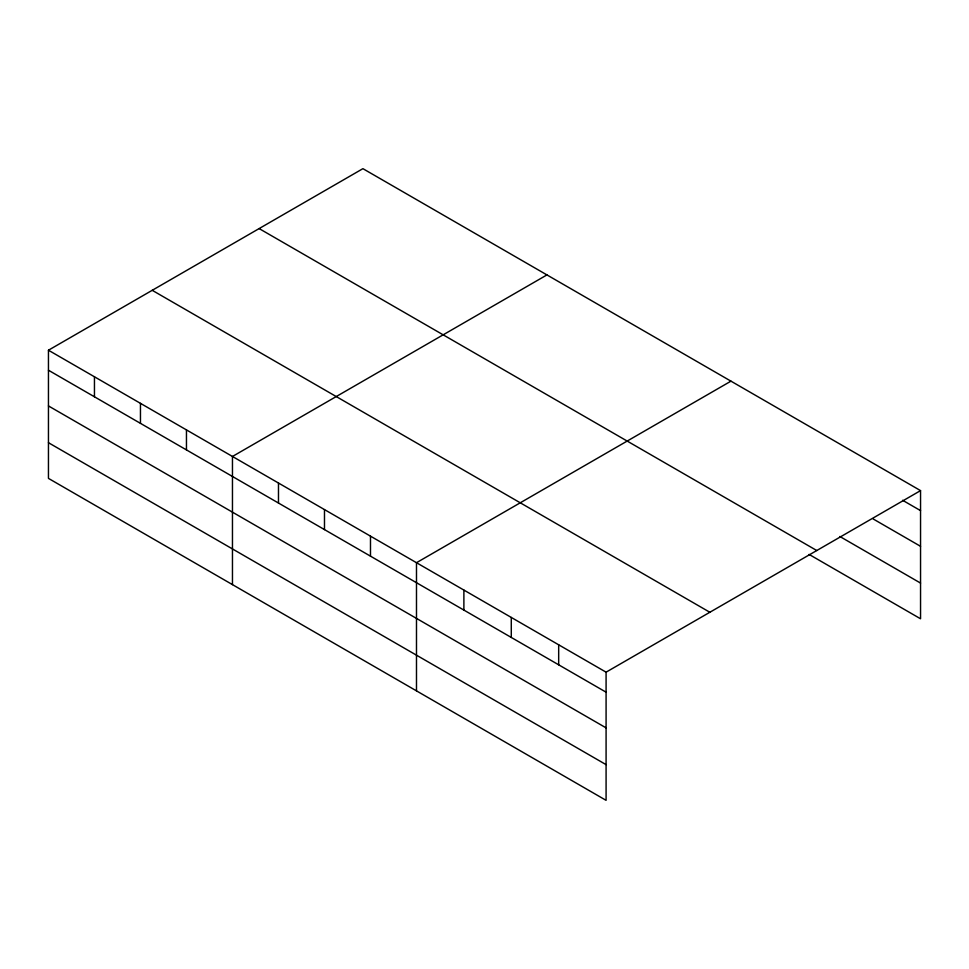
<?xml version="1.0" encoding="UTF-8"?>
<svg xmlns="http://www.w3.org/2000/svg" width="969" height="969" viewBox="0 0 969 969"><rect width="100%" height="100%" fill="white"/><g stroke="black" fill="none" stroke-linecap="round" stroke-linejoin="round"><path stroke-width="1.45" d="M48.45 350.221L606.085 672.171L606.085 800.333L48.45 478.383L48.45 350.221L362.915 168.667L920.55 490.617L920.55 618.779L809.103 554.425M546.94 274.917L232.463 456.472L232.463 584.622M730.953 381.156L416.488 562.71L416.488 690.873M606.085 672.171L920.55 490.617M902.611 500.27L920.55 510.627M873.154 518.948L920.55 546.31M839.844 536.487L920.55 583.084M259.147 228.587L816.77 550.525M152.23 290.312L709.853 612.263M48.45 370.231L606.085 692.181M48.45 405.926L606.085 727.864M48.45 442.7L606.085 764.638M558.677 644.809L558.677 664.819M511.281 617.447L511.281 637.445M463.885 590.073L463.885 610.082M370.485 536.148L370.485 556.158M324.482 509.585L324.482 529.595M278.478 483.034L278.478 503.032M186.46 429.909L186.46 449.919M140.457 403.346L140.457 423.356M94.453 376.784L94.453 396.793"/></g></svg>
